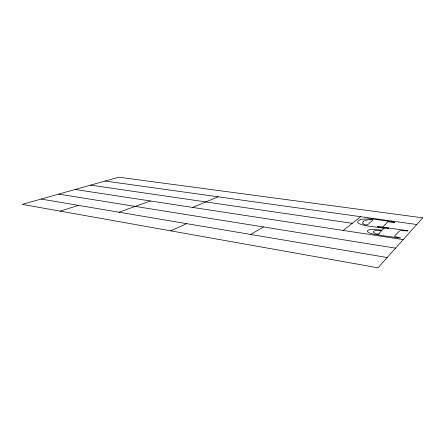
<?xml version="1.0" encoding="UTF-8"?>
<svg xmlns="http://www.w3.org/2000/svg" width="445" height="445" viewBox="0 0 445 445"><rect width="100%" height="100%" fill="white"/><g stroke="black" fill="none" stroke-linecap="round" stroke-linejoin="round"><path stroke-width="0.67" d="M385.047 224.747L387.612 221.938L388.974 221.877A5.735 1.48 4.6 0 1 389.164 221.905L391.033 222.166A12.176 3.059 4.7 0 0 392.941 222.494L393.146 222.511M384.975 224.814L382.617 227.117A1.085 0.289 4.6 0 0 382.917 227.245L383.79 227.406M363.498 221.404L362.586 222.745A14.807 3.872 4.4 0 0 362.714 223.368L364.316 224.525A4.439 1.168 4.2 0 0 365.234 224.781L367.27 224.909L368.827 223.707A30.099 7.888 4.9 0 1 369.161 223.39A29.654 7.737 4.9 0 1 369.789 222.678L372.899 220.108L371.709 219.63A3.504 0.901 4.2 0 0 370.735 219.574L367.042 219.986A17.778 4.639 4.5 0 0 363.459 221.399M343.184 230.427L360.661 216.693M378.901 233.948L379.146 233.614A13.561 3.721 5 0 1 379.413 233.23A15.397 4.205 5.1 0 1 379.841 232.602L379.958 232.496A11.169 3.059 4.4 0 0 380.319 231.94L381.482 230.827A4.05 1.101 4.6 0 0 380.508 230.627L379.602 230.488A4.661 1.268 4.6 0 0 375.886 230.421L375.085 230.621A9.401 2.57 4.8 0 0 373.644 231.4L373.455 231.639A7.598 2.075 4.7 0 0 373.527 232.329L375.33 233.536A4.05 1.113 4.7 0 0 376.303 233.797L377.182 233.959A2.436 0.673 4.7 0 0 378.289 234.064A1.936 0.534 4.7 0 0 378.962 233.97M250.557 234.443L263.579 226.983M170.735 230.849L186.689 223.657M192.635 207.426L218.189 196.818M118.993 212.226L150.382 200.973M60.197 211.136L78.459 205.379M393.285 222.517L393.441 222.522A1.213 0.312 4.7 0 1 393.836 222.561L394.721 222.355L393.73 221.999A6.414 1.652 4.7 0 0 392.206 221.738L373.739 219.151A16.721 4.378 4.3 0 0 368.126 218.862L362.325 219.235A12.471 3.248 4.2 0 0 360.344 219.663C348.146 225.465 381.621 227.228 380.564 227.812L388.324 228.368A1.296 0.345 4.7 0 0 388.557 228.296L388.229 228.029M105.137 181.048L416.765 224.519M90.613 185.131L352.268 223.29M75.16 189.481L403.253 239.599M58.69 194.115L395.583 248.154M386.41 227.74L378.473 226.472L377.265 226.611L379.079 227.167A16.131 4.394 4.5 0 1 379.579 227.267L384.18 228.274L382.144 230.198L375.552 229.436A13.066 3.599 4.6 0 0 372.765 229.353L370.162 229.564A7.181 1.958 4.5 0 0 368.899 229.843L367.303 230.988A8.683 2.375 4.6 0 0 367.442 231.639L368.649 232.607L371.264 233.542A10.802 2.948 4.6 0 0 374.851 234.304L384.697 235.928A22.984 6.152 4.9 0 0 387.589 236.306L394.526 237.357A23.351 6.241 5.2 0 0 397.363 237.853L400.739 237.886L394.971 236.579A1.908 0.523 5.2 0 1 394.632 236.384L394.615 235.961L398.542 231.956A18.657 4.973 5.5 0 1 398.831 231.572L400.361 230.477A4.889 1.307 5.1 0 1 401.885 230.649L407.87 230.911L406.029 230.415A29.053 8.016 5.3 0 0 403.164 230.054L385.732 227.629A9.25 2.42 4.6 0 1 383.796 227.401M41.09 199.065L387.195 257.516M387.584 227.896A1.969 0.523 4.7 0 1 388.24 228.024M422.75 217.844L377.977 267.801L22.25 204.372L118.815 177.199L422.75 217.844"/></g></svg>
